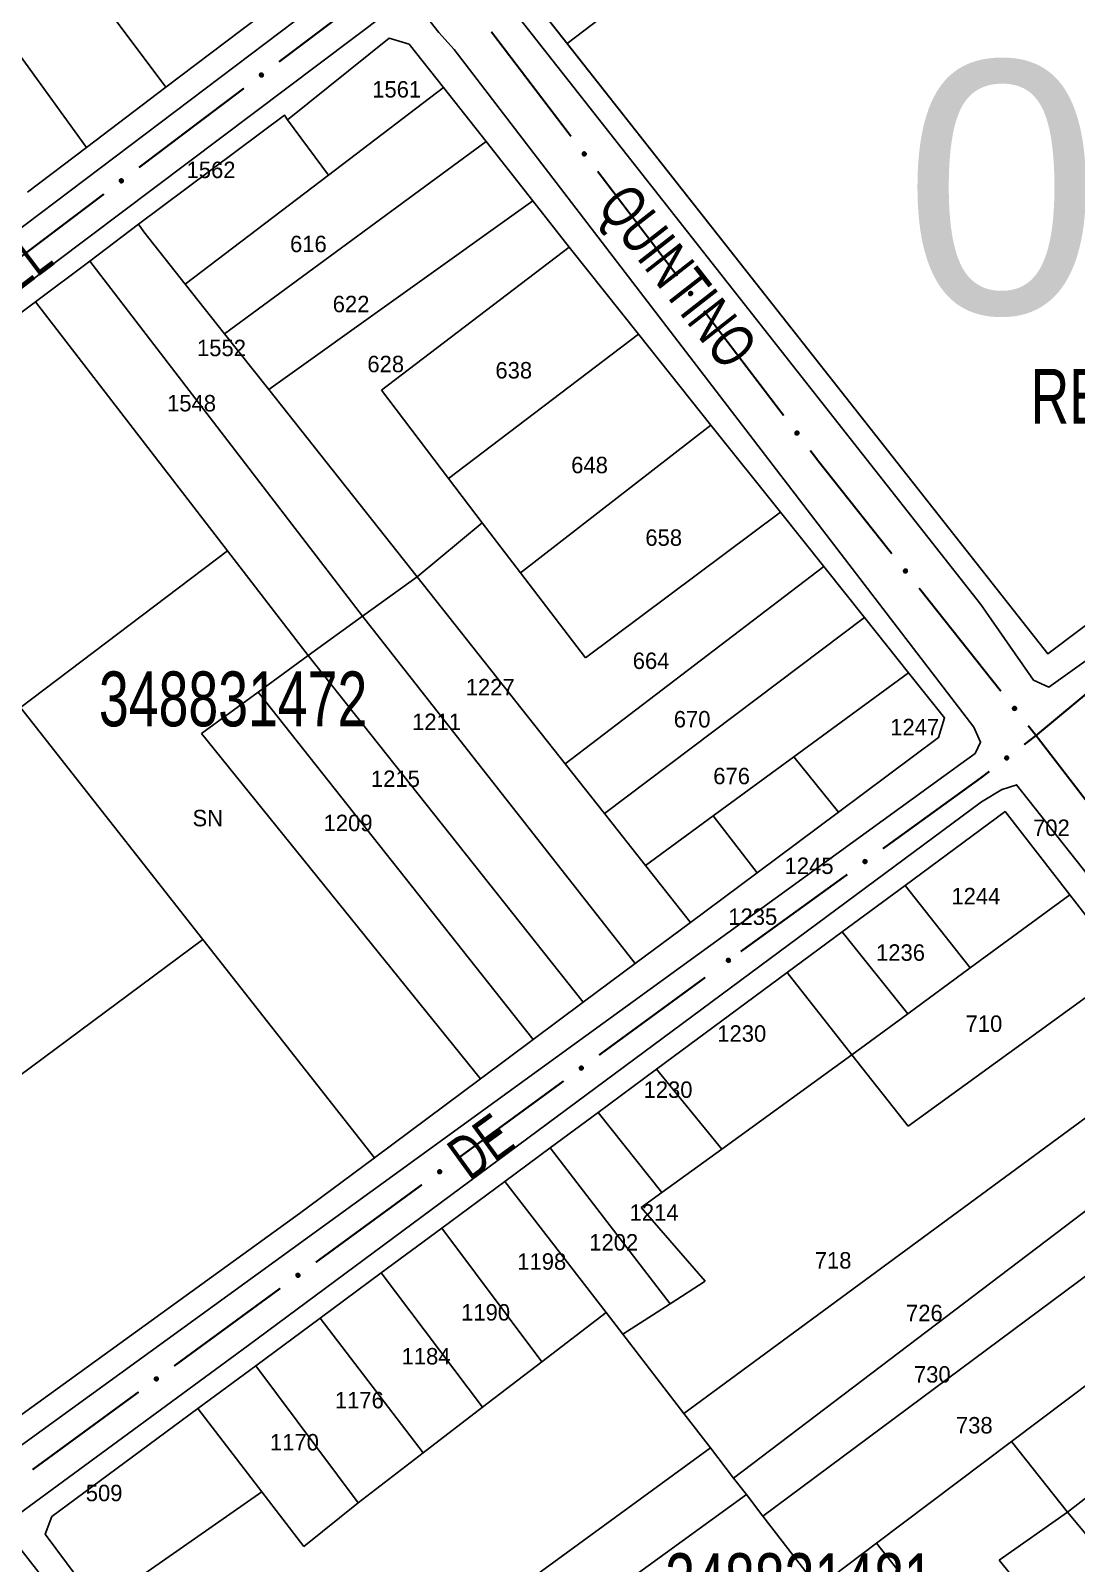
# Model space of a CAD drawing. Extents: x 200123 to 201542, y 4839549 to 4841240.
# Drawn here: x 200972.4 to 201067.7, y 4840005.6 to 4840145.4 of the extents above; entities that cross this region are included whole.
import ezdxf
from ezdxf.enums import TextEntityAlignment as Align

# ---------------------------------------------------------------- set-up
doc = ezdxf.new("R2010")
doc.units = 0
doc.header["$LTSCALE"] = 1.5
doc.header["$MEASUREMENT"] = 0
for name, color, linetype in [('CD_MALHA_LOTES', 7, 'CONTINUOUS'), ('CD_TXT_QUADRA', 2, 'CONTINUOUS'), ('LM-TXT-LSB', 7, 'CONTINUOUS'), ('RU-QUADRA', 210, 'CONTINUOUS'), ('SV-EIXO-RUA-PAV', 20, 'CONTINUOUS'), ('SV-RUA-PAVIM', 7, 'CONTINUOUS'), ('SV-TXT-RUA-PAV', 7, 'CONTINUOUS'), ('Th_NmrPort', 1, 'CONTINUOUS')]:
    doc.layers.add(name, color=color, linetype=linetype)
doc.styles.add('ARIAL', font='ARIAL.SHX')
doc.styles.add('SWIS', font='swissko.ttf')

msp = doc.modelspace()

# ---------------------------------------------------------------- linework, layer by layer
at = {"layer": 'CD_MALHA_LOTES', "linetype": 'Continuous', "flags": 128}
for points in [[(200984.72, 4840140.2), (200962.86, 4840169.36)], [(201021.31, 4840144.18), (201051.48, 4840167.18)], [(200977.49, 4840134.72), (200956.25, 4840164.08)], [(201159.21, 4840159.42), (201065.11, 4840088.54), (201021.31, 4840144.18)], [(201015.04, 4840152.15), (201021.31, 4840144.18)], [(200991.55, 4840145.37), (200984.72, 4840140.2)], [(200995.8, 4840137.22), (201005.06, 4840144.67), (201006.88, 4840144.14), (201010.01, 4840140.17)], [(200984.72, 4840140.2), (200977.49, 4840134.72)], [(201010.01, 4840140.17), (200999.55, 4840132.2)], [(201010.01, 4840140.17), (201013.9, 4840135.25)], [(200982.22, 4840127.72), (200995.52, 4840137.66)], [(200995.52, 4840137.66), (200995.8, 4840137.22)], [(200999.55, 4840132.2), (200995.8, 4840137.22)], [(200977.49, 4840134.72), (200972.11, 4840130.63)], [(200990.06, 4840117.73), (201013.9, 4840135.25)], [(201013.9, 4840135.25), (201018.17, 4840129.84)], [(200986.48, 4840122.25), (200999.55, 4840132.2)], [(200994.1, 4840112.63), (201018.17, 4840129.84)], [(201018.17, 4840129.84), (201021.49, 4840125.63)], [(200977.78, 4840124.35), (200982.22, 4840127.72)], [(200982.71, 4840127.03), (200982.22, 4840127.72)], [(200986.48, 4840122.25), (200982.71, 4840127.03)], [(201004.36, 4840112.57), (201021.49, 4840125.63)], [(201021.49, 4840125.63), (201027.79, 4840117.68)], [(200972.84, 4840120.64), (200977.78, 4840124.35)], [(201002.63, 4840091.96), (200977.78, 4840124.35)], [(200990.06, 4840117.73), (200986.48, 4840122.25)], [(200972.84, 4840120.64), (200918.94, 4840080.18), (200918.57, 4840077.48), (200919.48, 4840076.64), (200935.39, 4840056.79)], [(200990.34, 4840097.92), (200972.84, 4840120.64)], [(200994.1, 4840112.63), (200990.06, 4840117.73)], [(201010.48, 4840104.53), (201027.79, 4840117.68)], [(201027.79, 4840117.68), (201034.4, 4840109.4)], [(201007.61, 4840095.55), (200994.1, 4840112.63)], [(201010.48, 4840104.53), (201004.36, 4840112.57)], [(201017.05, 4840095.92), (201034.4, 4840109.4)], [(201034.4, 4840109.4), (201040.73, 4840101.46)], [(201013.56, 4840100.49), (201010.48, 4840104.53)], [(201040.73, 4840101.46), (201022.96, 4840088.16)], [(201040.73, 4840101.46), (201044.68, 4840096.51)], [(201007.61, 4840095.55), (201013.56, 4840100.49)], [(201017.05, 4840095.92), (201013.56, 4840100.49)], [(200971.47, 4840083.63), (200990.34, 4840097.92)], [(200997.68, 4840088.39), (200990.34, 4840097.92)], [(201002.63, 4840091.96), (201007.61, 4840095.55)], [(201021.1, 4840078.5), (201007.61, 4840095.55)], [(201022.96, 4840088.16), (201017.05, 4840095.92)], [(201021.1, 4840078.5), (201044.68, 4840096.51)], [(201044.68, 4840096.51), (201048.39, 4840091.85)], [(200997.68, 4840088.39), (201002.63, 4840091.96)], [(201027.49, 4840060.29), (201002.63, 4840091.96)], [(201024.69, 4840073.97), (201048.39, 4840091.85)], [(201048.39, 4840091.85), (201052.41, 4840086.81)], [(200993.12, 4840085.04), (200997.68, 4840088.39)], [(201022.77, 4840056.77), (200997.68, 4840088.39)], [(201041.96, 4840079.15), (201052.41, 4840086.81)], [(201052.41, 4840086.81), (201055.7, 4840082.69), (201055.16, 4840080.9), (201046.04, 4840074.11)], [(200987.97, 4840081.27), (200993.12, 4840085.04)], [(201018.2, 4840053.36), (200993.12, 4840085.04)], [(200988.08, 4840062.49), (200971.47, 4840083.63)], [(201013.41, 4840049.79), (200987.97, 4840081.27)], [(201024.69, 4840073.97), (201021.1, 4840078.5)], [(201034.61, 4840073.77), (201041.96, 4840079.15)], [(201046.04, 4840074.11), (201041.96, 4840079.15)], [(201028.43, 4840069.24), (201024.69, 4840073.97)], [(201028.43, 4840069.24), (201034.61, 4840073.77)], [(201038.62, 4840068.58), (201034.61, 4840073.77)], [(201046.04, 4840074.11), (201038.62, 4840068.58)], [(201052.1, 4840067.41), (201061.21, 4840074.15)], [(201061.21, 4840074.15), (201067.11, 4840066.56)], [(201032.54, 4840064.05), (201028.43, 4840069.24)], [(201038.62, 4840068.58), (201032.54, 4840064.05)], [(201046.38, 4840063.18), (201052.1, 4840067.41)], [(201058.02, 4840059.89), (201052.1, 4840067.41)], [(201067.11, 4840066.56), (201058.02, 4840059.89)], [(201067.11, 4840066.56), (201072.28, 4840059.91)], [(201032.54, 4840064.05), (201027.49, 4840060.29)], [(201041.36, 4840059.47), (201046.38, 4840063.18)], [(201052.34, 4840055.72), (201046.38, 4840063.18)], [(200952.19, 4840035.82), (200988.08, 4840062.49)], [(201003.73, 4840042.58), (200988.08, 4840062.49)], [(201027.49, 4840060.29), (201022.77, 4840056.77)], [(201029.45, 4840050.65), (201041.36, 4840059.47)], [(201047.25, 4840051.98), (201041.36, 4840059.47)], [(201052.34, 4840055.72), (201058.02, 4840059.89)], [(201072.28, 4840059.91), (201052.38, 4840045.46)], [(201022.77, 4840056.77), (201018.2, 4840053.36)], [(201047.25, 4840051.98), (201052.34, 4840055.72)], [(201018.2, 4840053.36), (201013.41, 4840049.79)], [(201031.94, 4840019.25), (201077.7, 4840052.95)], [(201047.25, 4840051.98), (201035.39, 4840043.37)], [(201052.38, 4840045.46), (201047.25, 4840051.98)], [(201024.12, 4840046.71), (201029.45, 4840050.65)], [(201035.39, 4840043.37), (201029.45, 4840050.65)], [(201013.41, 4840049.79), (201003.73, 4840042.58)], [(201036.47, 4840013.37), (201081.75, 4840047.74)], [(201019.75, 4840043.48), (201024.12, 4840046.71)], [(201029.94, 4840039.41), (201024.12, 4840046.71)], [(201015.62, 4840040.42), (201019.75, 4840043.48)], [(201030.69, 4840029.27), (201019.75, 4840043.48)], [(201039.14, 4840009.91), (201084.76, 4840043.87)], [(201003.73, 4840042.58), (200996.9, 4840037.49), (200967.85, 4840016.51), (200952.19, 4840035.82)], [(201029.94, 4840039.41), (201035.39, 4840043.37)], [(201009.86, 4840036.16), (201015.62, 4840040.42)], [(201024.84, 4840028.46), (201015.62, 4840040.42)], [(201028.05, 4840038.04), (201029.94, 4840039.41)], [(201033.89, 4840031.32), (201028.05, 4840038.04)], [(201061.8, 4840016.71), (201089.6, 4840037.64)], [(201004.35, 4840032.08), (201009.86, 4840036.16)], [(201018.99, 4840023.98), (201009.86, 4840036.16)], [(200998.79, 4840027.97), (201004.35, 4840032.08)], [(201013.59, 4840019.84), (201004.35, 4840032.08)], [(201030.69, 4840029.27), (201033.89, 4840031.32)], [(201024.84, 4840028.46), (201018.99, 4840023.98)], [(201026.36, 4840026.49), (201024.84, 4840028.46)], [(201026.36, 4840026.49), (201030.69, 4840029.27)], [(200992.91, 4840023.62), (200998.79, 4840027.97)], [(201008.17, 4840015.68), (200998.79, 4840027.97)], [(201031.94, 4840019.25), (201026.36, 4840026.49)], [(201018.99, 4840023.98), (201013.59, 4840019.84)], [(200987.64, 4840019.72), (200992.91, 4840023.62)], [(201002.23, 4840011.12), (200992.91, 4840023.62)], [(200973.7, 4840008.25), (200974.32, 4840009.86), (200987.64, 4840019.72)], [(200993.47, 4840012.12), (200987.64, 4840019.72)], [(201013.59, 4840019.84), (201008.17, 4840015.68)], [(201034.35, 4840016.12), (201031.94, 4840019.25)], [(200991.84, 4839985.1), (201034.35, 4840016.12)], [(201008.17, 4840015.68), (201002.23, 4840011.12)], [(201036.47, 4840013.37), (201034.35, 4840016.12)], [(201049.5, 4840007.45), (201061.8, 4840016.71)], [(201066.9, 4840010.27), (201061.8, 4840016.71)], [(201066.9, 4840010.27), (201073.26, 4840015.18)], [(201037.63, 4840011.87), (201036.47, 4840013.37)], [(200978.56, 4840001.74), (200993.47, 4840012.12)], [(200997.28, 4840007.14), (200993.47, 4840012.12)], [(200995.05, 4839980.96), (201037.63, 4840011.87)], [(201039.14, 4840009.91), (201037.63, 4840011.87)], [(201002.23, 4840011.12), (200997.28, 4840007.14)], [(201060.67, 4840005.88), (201066.9, 4840010.27)], [(201083.91, 4839989.87), (201066.9, 4840010.27)], [(201043.49, 4840004.27), (201039.14, 4840009.91)], [(200978.56, 4840001.74), (200973.7, 4840008.25)], [(201044.15, 4840003.41), (201049.5, 4840007.45)], [(201071.02, 4839980.23), (201049.5, 4840007.45)], [(201077.57, 4839985.13), (201060.67, 4840005.88)]]:
    msp.add_lwpolyline(points, dxfattribs=at)
at = {"layer": 'RU-QUADRA', "linetype": 'Continuous', "flags": 128}
msp.add_lwpolyline([(201159.21, 4840159.42), (201182.62, 4840177.05), (201180.33, 4840180.96), (201218.33, 4840208.17), (201234.5, 4840219.93), (201188.58, 4840283.1), (201172.4, 4840271.33), (201159.21, 4840261.33), (201133.96, 4840242.16), (201129.5, 4840238.78), (201121.18, 4840232.46), (201045.03, 4840174.84), (201015.04, 4840152.15), (201065.11, 4840088.54)], close=True, dxfattribs=at)
for points in [[(200923.92, 4840254.61), (201002.69, 4840154.1), (200996.74, 4840149.31), (200991.55, 4840145.37), (200984.72, 4840140.2), (200977.49, 4840134.72), (200972.11, 4840130.63)], [(200918.94, 4840080.18), (200972.84, 4840120.64), (200977.78, 4840124.35), (200982.22, 4840127.72), (200995.52, 4840137.66), (200995.8, 4840137.22), (201005.06, 4840144.67), (201006.88, 4840144.14), (201010.01, 4840140.17), (201013.9, 4840135.25), (201018.17, 4840129.84), (201021.49, 4840125.63), (201027.79, 4840117.68), (201034.4, 4840109.4), (201040.73, 4840101.46), (201044.68, 4840096.51), (201048.39, 4840091.85), (201052.41, 4840086.81), (201055.7, 4840082.69), (201055.16, 4840080.9), (201046.04, 4840074.11), (201038.62, 4840068.58), (201032.54, 4840064.05), (201027.49, 4840060.29), (201022.77, 4840056.77), (201018.2, 4840053.36), (201013.41, 4840049.79), (201003.73, 4840042.58), (200996.9, 4840037.49), (200967.85, 4840016.51)], [(200978.56, 4840001.74), (200973.7, 4840008.25), (200974.32, 4840009.86), (200987.64, 4840019.72), (200992.91, 4840023.62), (200998.79, 4840027.97), (201004.35, 4840032.08), (201009.86, 4840036.16), (201015.62, 4840040.42), (201019.75, 4840043.48), (201024.12, 4840046.71), (201029.45, 4840050.65), (201041.36, 4840059.47), (201046.38, 4840063.18), (201052.1, 4840067.41), (201061.21, 4840074.15), (201067.11, 4840066.56), (201072.28, 4840059.91)]]:
    msp.add_lwpolyline(points, dxfattribs=at)
at = {"layer": 'SV-EIXO-RUA-PAV', "const_width": 0.18}
for points in [[(200995.025766, 4840142.519384), (201004.606224, 4840149.745367)], [(201021.647336, 4840135.725312), (201014.377327, 4840145.272404)], [(200987.35, 4840136.73), (200991.83228, 4840140.110723)], [(200982.256404, 4840132.878673), (200987.042328, 4840136.497366)], [(200987.042328, 4840136.497366), (200987.35, 4840136.73)], [(201031.340682, 4840122.995855), (201024.070673, 4840132.542947)], [(200969.493942, 4840123.228825), (200979.065789, 4840130.466211)], [(201041.034027, 4840110.266399), (201033.764018, 4840119.813491)], [(201044.26, 4840106.03), (201043.457363, 4840107.084035)], [(201044.679538, 4840105.501018), (201044.26, 4840106.03)], [(201050.893485, 4840097.666041), (201044.679538, 4840105.501018)], [(201060.8358, 4840085.130078), (201053.379063, 4840094.532051)], [(201064.04, 4840081.09), (201070.682461, 4840086.607127)], [(201064.04, 4840081.09), (201063.321379, 4840081.996088)], [(201062.957398, 4840080.258404), (201063.750437, 4840080.867574)], [(201063.750437, 4840080.867574), (201064.04, 4840081.09)], [(201064.55462, 4840080.421631), (201064.04, 4840081.09)], [(201070.655375, 4840072.498198), (201064.55462, 4840080.421631)], [(201050.078536, 4840070.766809), (201058.990303, 4840077.215098)], [(201058.990303, 4840077.215098), (201059.08, 4840077.28)], [(201059.08, 4840077.28), (201059.785238, 4840077.821725)], [(201037.115968, 4840061.387481), (201046.837894, 4840068.421977)], [(201024.199842, 4840051.94433), (201033.883655, 4840059.031202)], [(201011.288091, 4840042.495166), (201020.971904, 4840049.582039)], [(200998.37634, 4840033.046003), (201008.060153, 4840040.132875)], [(200993.08, 4840029.17), (200995.148402, 4840030.683712)], [(200985.466236, 4840023.594589), (200992.727525, 4840028.91189)], [(200992.727525, 4840028.91189), (200993.08, 4840029.17)], [(200972.557279, 4840014.14161), (200982.238997, 4840021.231344)]]:
    msp.add_lwpolyline(points, dxfattribs=at)
at = {"layer": 'SV-EIXO-RUA-PAV'}
for points in [[(200993.248026, 4840141.31642), (200993.254124, 4840141.364946), (200993.269289, 4840141.405406), (200993.291649, 4840141.43551), (200993.318345, 4840141.456961), (200993.348128, 4840141.475829), (200993.382353, 4840141.488228), (200993.423386, 4840141.493575), (200993.472108, 4840141.487799), (200993.512534, 4840141.469541), (200993.543221, 4840141.449198), (200993.567191, 4840141.422649), (200993.585036, 4840141.393409), (200993.59674, 4840141.357433), (200993.601753, 4840141.315796), (200993.594759, 4840141.266945), (200993.57962, 4840141.227382), (200993.557227, 4840141.198831), (200993.530384, 4840141.174902), (200993.499747, 4840141.156003), (200993.466082, 4840141.144026), (200993.424151, 4840141.139054), (200993.376026, 4840141.146596), (200993.336395, 4840141.161245), (200993.307537, 4840141.18323), (200993.284574, 4840141.210188), (200993.265285, 4840141.23983), (200993.251389, 4840141.273715), (200993.248026, 4840141.31642)], [(201022.858472, 4840133.953128), (201022.809918, 4840133.959003), (201022.769389, 4840133.973981), (201022.739182, 4840133.996203), (201022.717609, 4840134.0228), (201022.698603, 4840134.052496), (201022.686047, 4840134.086663), (201022.680511, 4840134.127671), (201022.686062, 4840134.176419), (201022.704135, 4840134.216928), (201022.724336, 4840134.247709), (201022.750775, 4840134.271801), (201022.779932, 4840134.289781), (201022.815854, 4840134.30165), (201022.857467, 4840134.306854), (201022.90635, 4840134.300085), (201022.945982, 4840134.285129), (201022.974636, 4840134.262868), (201022.998688, 4840134.236135), (201023.017728, 4840134.205585), (201023.02986, 4840134.171975), (201023.035025, 4840134.130068), (201023.027705, 4840134.081909), (201023.013239, 4840134.04221), (201022.991386, 4840134.013252), (201022.964534, 4840133.990165), (201022.934981, 4840133.97074), (201022.901161, 4840133.956688), (201022.858472, 4840133.953128)], [(200980.480098, 4840131.673592), (200980.486139, 4840131.722126), (200980.501255, 4840131.762603), (200980.52358, 4840131.792734), (200980.55025, 4840131.814217), (200980.580011, 4840131.833121), (200980.61422, 4840131.84556), (200980.655248, 4840131.850956), (200980.703976, 4840131.845238), (200980.744424, 4840131.827028), (200980.775135, 4840131.806722), (200980.799137, 4840131.780201), (200980.817017, 4840131.750983), (200980.828763, 4840131.71502), (200980.833826, 4840131.673389), (200980.82689, 4840131.62453), (200980.811798, 4840131.584949), (200980.78944, 4840131.556371), (200980.762625, 4840131.532411), (200980.73201, 4840131.513475), (200980.698359, 4840131.501458), (200980.656434, 4840131.496436), (200980.608301, 4840131.503921), (200980.568652, 4840131.518522), (200980.539768, 4840131.540474), (200980.516773, 4840131.567404), (200980.497449, 4840131.597023), (200980.483513, 4840131.630891), (200980.480098, 4840131.673592)], [(201032.551817, 4840121.223672), (201032.503263, 4840121.229547), (201032.462734, 4840121.244525), (201032.432527, 4840121.266747), (201032.410954, 4840121.293344), (201032.391948, 4840121.323039), (201032.379392, 4840121.357207), (201032.373856, 4840121.398215), (201032.379408, 4840121.446963), (201032.39748, 4840121.487472), (201032.417682, 4840121.518253), (201032.44412, 4840121.542345), (201032.473277, 4840121.560325), (201032.5092, 4840121.572194), (201032.550813, 4840121.577398), (201032.599695, 4840121.570629), (201032.639328, 4840121.555673), (201032.667981, 4840121.533412), (201032.692034, 4840121.506679), (201032.711073, 4840121.476129), (201032.723206, 4840121.442519), (201032.72837, 4840121.400612), (201032.72105, 4840121.352453), (201032.706584, 4840121.312754), (201032.684731, 4840121.283795), (201032.657879, 4840121.260708), (201032.628327, 4840121.241284), (201032.594506, 4840121.227232), (201032.551817, 4840121.223672)], [(201042.245163, 4840108.494216), (201042.196608, 4840108.500091), (201042.15608, 4840108.515069), (201042.125873, 4840108.537291), (201042.1043, 4840108.563887), (201042.085294, 4840108.593583), (201042.072738, 4840108.62775), (201042.067202, 4840108.668759), (201042.072753, 4840108.717507), (201042.090826, 4840108.758016), (201042.111027, 4840108.788797), (201042.137466, 4840108.812889), (201042.166623, 4840108.830868), (201042.202545, 4840108.842737), (201042.244158, 4840108.847942), (201042.293041, 4840108.841173), (201042.332673, 4840108.826217), (201042.361327, 4840108.803955), (201042.385379, 4840108.777223), (201042.404419, 4840108.746673), (201042.416551, 4840108.713063), (201042.421716, 4840108.671156), (201042.414396, 4840108.622997), (201042.399929, 4840108.583298), (201042.378077, 4840108.554339), (201042.351225, 4840108.531252), (201042.321672, 4840108.511828), (201042.287852, 4840108.497776), (201042.245163, 4840108.494216)], [(201052.139309, 4840095.918069), (201052.090648, 4840095.922986), (201052.049832, 4840095.937163), (201052.019193, 4840095.958785), (201051.9971, 4840095.984951), (201051.977512, 4840096.014267), (201051.964285, 4840096.04818), (201051.957942, 4840096.089071), (201051.962532, 4840096.137919), (201051.979803, 4840096.178777), (201051.999394, 4840096.20995), (201052.025352, 4840096.234558), (201052.05415, 4840096.253109), (201052.089831, 4840096.265683), (201052.131333, 4840096.271707), (201052.18034, 4840096.265903), (201052.220259, 4840096.25173), (201052.249346, 4840096.230038), (201052.27392, 4840096.203784), (201052.293559, 4840096.173616), (201052.306351, 4840096.140251), (201052.31234, 4840096.098454), (201052.305971, 4840096.05016), (201052.29229, 4840096.010184), (201052.271012, 4840095.9808), (201052.24462, 4840095.957189), (201052.215456, 4840095.937185), (201052.181919, 4840095.92247), (201052.139309, 4840095.918069)], [(201062.081624, 4840083.382106), (201062.032963, 4840083.387023), (201061.992147, 4840083.4012), (201061.961508, 4840083.422822), (201061.939415, 4840083.448989), (201061.919828, 4840083.478304), (201061.906601, 4840083.512217), (201061.900258, 4840083.553109), (201061.904848, 4840083.601956), (201061.922118, 4840083.642814), (201061.941709, 4840083.673987), (201061.967668, 4840083.698595), (201061.996465, 4840083.717146), (201062.032146, 4840083.72972), (201062.073649, 4840083.735744), (201062.122655, 4840083.72994), (201062.162575, 4840083.715767), (201062.191662, 4840083.694075), (201062.216236, 4840083.667821), (201062.235874, 4840083.637653), (201062.248666, 4840083.604288), (201062.254656, 4840083.562491), (201062.248286, 4840083.514197), (201062.234605, 4840083.474221), (201062.213327, 4840083.444837), (201062.186935, 4840083.421226), (201062.157771, 4840083.401222), (201062.124235, 4840083.386507), (201062.081624, 4840083.382106)], [(201061.190316, 4840079.039837), (201061.195987, 4840079.088416), (201061.210795, 4840079.129007), (201061.232889, 4840079.159307), (201061.259395, 4840079.180992), (201061.289011, 4840079.200122), (201061.323125, 4840079.212822), (201061.36411, 4840079.21853), (201061.412881, 4840079.213183), (201061.453466, 4840079.195281), (201061.484331, 4840079.175209), (201061.508534, 4840079.148872), (201061.526636, 4840079.11979), (201061.538655, 4840079.083918), (201061.544035, 4840079.042327), (201061.537471, 4840078.993417), (201061.522681, 4840078.953722), (201061.500541, 4840078.924975), (201061.473909, 4840078.900811), (201061.44344, 4840078.881643), (201061.409881, 4840078.86937), (201061.367995, 4840078.864029), (201061.319806, 4840078.871147), (201061.280047, 4840078.885446), (201061.250997, 4840078.907177), (201061.227797, 4840078.933932), (201061.208249, 4840078.963403), (201061.194055, 4840078.997163), (201061.190316, 4840079.039837)], [(201048.277281, 4840069.59935), (201048.284341, 4840069.647746), (201048.300305, 4840069.687896), (201048.323259, 4840069.717551), (201048.350375, 4840069.738468), (201048.380526, 4840069.756742), (201048.41499, 4840069.768459), (201048.456122, 4840069.772992), (201048.504719, 4840069.76625), (201048.544775, 4840069.747193), (201048.575052, 4840069.726245), (201048.598491, 4840069.699226), (201048.615753, 4840069.669638), (201048.62674, 4840069.633436), (201048.630926, 4840069.591709), (201048.622965, 4840069.543006), (201048.607044, 4840069.503751), (201048.584089, 4840069.47565), (201048.556776, 4840069.452258), (201048.525771, 4840069.433971), (201048.491874, 4840069.422664), (201048.449853, 4840069.418525), (201048.401887, 4840069.42702), (201048.362554, 4840069.442452), (201048.334138, 4840069.465006), (201048.311714, 4840069.492414), (201048.293018, 4840069.522433), (201048.279797, 4840069.556586), (201048.277281, 4840069.59935)], [(201035.819066, 4840060.584956), (201035.826126, 4840060.633352), (201035.84209, 4840060.673503), (201035.865043, 4840060.703158), (201035.892159, 4840060.724075), (201035.922311, 4840060.742349), (201035.956775, 4840060.754066), (201035.997906, 4840060.758598), (201036.046504, 4840060.751857), (201036.086559, 4840060.7328), (201036.116837, 4840060.711852), (201036.140276, 4840060.684833), (201036.157537, 4840060.655245), (201036.168525, 4840060.619043), (201036.172711, 4840060.577315), (201036.164749, 4840060.528612), (201036.148828, 4840060.489357), (201036.125874, 4840060.461256), (201036.098561, 4840060.437865), (201036.067555, 4840060.419577), (201036.033658, 4840060.40827), (201035.991637, 4840060.404132), (201035.943672, 4840060.412626), (201035.904338, 4840060.428058), (201035.875923, 4840060.450613), (201035.853499, 4840060.478021), (201035.834802, 4840060.508039), (201035.821581, 4840060.542193), (201035.819066, 4840060.584956)], [(201022.404914, 4840050.767164), (201022.411713, 4840050.815597), (201022.42746, 4840050.855833), (201022.450253, 4840050.885612), (201022.477256, 4840050.906675), (201022.507308, 4840050.925111), (201022.541708, 4840050.937014), (201022.582815, 4840050.941768), (201022.631448, 4840050.935289), (201022.671606, 4840050.916449), (201022.701996, 4840050.895665), (201022.72558, 4840050.868772), (201022.743002, 4840050.839278), (201022.754184, 4840050.803136), (201022.758595, 4840050.761432), (201022.750897, 4840050.712687), (201022.735188, 4840050.673346), (201022.712386, 4840050.645122), (201022.685199, 4840050.621583), (201022.654293, 4840050.603129), (201022.620458, 4840050.591639), (201022.57846, 4840050.587273), (201022.530449, 4840050.595509), (201022.491033, 4840050.610729), (201022.462496, 4840050.633129), (201022.439924, 4840050.660416), (201022.421066, 4840050.690333), (201022.407661, 4840050.724415), (201022.404914, 4840050.767164)], [(201009.493163, 4840041.318), (201009.499962, 4840041.366434), (201009.515709, 4840041.40667), (201009.538502, 4840041.436448), (201009.565505, 4840041.457511), (201009.595558, 4840041.475948), (201009.629958, 4840041.487851), (201009.671064, 4840041.492605), (201009.719697, 4840041.486126), (201009.759855, 4840041.467286), (201009.790245, 4840041.446502), (201009.81383, 4840041.419609), (201009.831251, 4840041.390115), (201009.842433, 4840041.353973), (201009.846844, 4840041.312268), (201009.839146, 4840041.263523), (201009.823437, 4840041.224183), (201009.800635, 4840041.195958), (201009.773449, 4840041.17242), (201009.742542, 4840041.153965), (201009.708707, 4840041.142475), (201009.666709, 4840041.13811), (201009.618698, 4840041.146346), (201009.579282, 4840041.161565), (201009.550745, 4840041.183965), (201009.528173, 4840041.211252), (201009.509315, 4840041.241169), (201009.49591, 4840041.275251), (201009.493163, 4840041.318)], [(200996.581413, 4840031.868837), (200996.588211, 4840031.91727), (200996.603958, 4840031.957506), (200996.626751, 4840031.987285), (200996.653754, 4840032.008348), (200996.683807, 4840032.026784), (200996.718207, 4840032.038688), (200996.759313, 4840032.043442), (200996.807947, 4840032.036963), (200996.848104, 4840032.018122), (200996.878495, 4840031.997338), (200996.902079, 4840031.970446), (200996.9195, 4840031.940951), (200996.930683, 4840031.904809), (200996.935094, 4840031.863105), (200996.927395, 4840031.81436), (200996.911687, 4840031.775019), (200996.888884, 4840031.746795), (200996.861698, 4840031.723256), (200996.830791, 4840031.704802), (200996.796956, 4840031.693312), (200996.754958, 4840031.688946), (200996.706947, 4840031.697182), (200996.667531, 4840031.712402), (200996.638994, 4840031.734802), (200996.616423, 4840031.762089), (200996.597564, 4840031.792006), (200996.584159, 4840031.826088), (200996.581413, 4840031.868837)], [(200983.671657, 4840022.416893), (200983.678441, 4840022.465328), (200983.694177, 4840022.505569), (200983.716961, 4840022.535354), (200983.743958, 4840022.556425), (200983.774004, 4840022.57487), (200983.808401, 4840022.586784), (200983.849506, 4840022.59155), (200983.898141, 4840022.585085), (200983.938305, 4840022.566257), (200983.968701, 4840022.545482), (200983.992293, 4840022.518596), (200984.009723, 4840022.489107), (200984.020916, 4840022.452968), (200984.02534, 4840022.411265), (200984.017656, 4840022.362518), (200984.001959, 4840022.323173), (200983.979164, 4840022.294942), (200983.951985, 4840022.271395), (200983.921084, 4840022.252931), (200983.887252, 4840022.241431), (200983.845256, 4840022.237053), (200983.797242, 4840022.245275), (200983.757822, 4840022.260483), (200983.729278, 4840022.282875), (200983.706699, 4840022.310155), (200983.687831, 4840022.340067), (200983.674416, 4840022.374144), (200983.671657, 4840022.416893)]]:
    msp.add_lwpolyline(points, close=True, dxfattribs=at)
for points in [[(200993.248026, 4840141.31642), (200993.423386, 4840141.493575)], [(200993.251389, 4840141.273715), (200993.472108, 4840141.487799)], [(200993.251462, 4840141.294138), (200993.446066, 4840141.487063)], [(200993.252422, 4840141.342718), (200993.397219, 4840141.486112)], [(200993.254124, 4840141.364946), (200993.382353, 4840141.488228)], [(200993.262199, 4840141.259508), (200993.488396, 4840141.476262)], [(200993.262669, 4840141.388048), (200993.358767, 4840141.475911)], [(200993.265285, 4840141.23983), (200993.512534, 4840141.469541)], [(200993.269289, 4840141.405406), (200993.348128, 4840141.475829)], [(200993.277294, 4840141.228165), (200993.522832, 4840141.457798)], [(200993.284574, 4840141.210188), (200993.543221, 4840141.449198)], [(200993.298389, 4840141.197929), (200993.555376, 4840141.432778)], [(200993.307537, 4840141.18323), (200993.567191, 4840141.422649)], [(200993.3252, 4840141.173713), (200993.574006, 4840141.405811)], [(200993.336395, 4840141.161245), (200993.585036, 4840141.393409)], [(200993.358546, 4840141.154427), (200993.587744, 4840141.371735)], [(200993.376026, 4840141.146596), (200993.59674, 4840141.357433)], [(200993.402233, 4840141.146359), (200993.597124, 4840141.334373)], [(200993.424151, 4840141.139054), (200993.601753, 4840141.315796)], [(200993.44808, 4840141.146756), (200993.592342, 4840141.286328)], [(200993.466082, 4840141.144026), (200993.594759, 4840141.266945)], [(200993.485997, 4840141.153135), (200993.582362, 4840141.242909)], [(200993.499747, 4840141.156003), (200993.57962, 4840141.227382)], [(201022.858472, 4840133.953128), (201022.680511, 4840134.127671)], [(201022.809918, 4840133.959003), (201022.686047, 4840134.086663)], [(201022.901161, 4840133.956688), (201022.686062, 4840134.176419)], [(201022.880738, 4840133.956667), (201022.686918, 4840134.150381)], [(201022.832154, 4840133.957403), (201022.688094, 4840134.101538)], [(201022.915318, 4840133.967563), (201022.697525, 4840134.19276)], [(201022.786777, 4840133.967442), (201022.698473, 4840134.063134)], [(201022.769389, 4840133.973981), (201022.698603, 4840134.052496)], [(201022.934981, 4840133.97074), (201022.704135, 4840134.216928)], [(201022.946591, 4840133.982802), (201022.715831, 4840134.227281)], [(201022.964534, 4840133.990165), (201022.724336, 4840134.247709)], [(201022.976729, 4840134.004036), (201022.7407, 4840134.259939)], [(201022.991386, 4840134.013252), (201022.750775, 4840134.271801)], [(201023.000822, 4840134.030958), (201022.767581, 4840134.278694)], [(201023.013239, 4840134.04221), (201022.779932, 4840134.289781)], [(201023.019954, 4840134.064393), (201022.801593, 4840134.292588)], [(201023.027705, 4840134.081909), (201022.815854, 4840134.30165)], [(201023.027821, 4840134.108117), (201022.838912, 4840134.30214)], [(201023.035025, 4840134.130068), (201022.857467, 4840134.306854)], [(201023.027213, 4840134.153961), (201022.886978, 4840134.297579)], [(201023.02986, 4840134.171975), (201022.90635, 4840134.300085)], [(201023.020659, 4840134.191848), (201022.930442, 4840134.287799)], [(201023.017728, 4840134.205585), (201022.945982, 4840134.285129)], [(200980.480098, 4840131.673592), (200980.655248, 4840131.850956)], [(200980.483513, 4840131.630891), (200980.703976, 4840131.845238)], [(200980.483561, 4840131.651314), (200980.677935, 4840131.844471)], [(200980.484463, 4840131.699895), (200980.629089, 4840131.843462)], [(200980.486139, 4840131.722126), (200980.61422, 4840131.84556)], [(200980.494339, 4840131.616697), (200980.720278, 4840131.83372)], [(200980.494656, 4840131.745237), (200980.590649, 4840131.833215)], [(200980.497449, 4840131.597023), (200980.744424, 4840131.827028)], [(200980.501255, 4840131.762603), (200980.580011, 4840131.833121)], [(200980.509471, 4840131.585372), (200980.754736, 4840131.815297)], [(200980.516773, 4840131.567404), (200980.775135, 4840131.806722)], [(200980.530603, 4840131.555162), (200980.787309, 4840131.790317)], [(200980.539768, 4840131.540474), (200980.799137, 4840131.780201)], [(200980.557442, 4840131.530978), (200980.805972, 4840131.763372)], [(200980.568652, 4840131.518522), (200980.817017, 4840131.750983)], [(200980.590811, 4840131.511731), (200980.81975, 4840131.729312)], [(200980.608301, 4840131.503921), (200980.828763, 4840131.71502)], [(200980.634508, 4840131.503715), (200980.829175, 4840131.691961)], [(200980.656434, 4840131.496436), (200980.833826, 4840131.673389)], [(200980.680354, 4840131.504166), (200980.82445, 4840131.643911)], [(200980.698359, 4840131.501458), (200980.82689, 4840131.62453)], [(200980.718263, 4840131.510591), (200980.814522, 4840131.60048)], [(200980.73201, 4840131.513475), (200980.811798, 4840131.584949)], [(201032.551817, 4840121.223672), (201032.373856, 4840121.398215)], [(201032.503263, 4840121.229547), (201032.379392, 4840121.357207)], [(201032.594506, 4840121.227232), (201032.379408, 4840121.446963)], [(201032.574083, 4840121.22721), (201032.380264, 4840121.420925)], [(201032.5255, 4840121.227947), (201032.38144, 4840121.372082)], [(201032.608663, 4840121.238107), (201032.39087, 4840121.463304)], [(201032.480123, 4840121.237986), (201032.391818, 4840121.333678)], [(201032.462734, 4840121.244525), (201032.391948, 4840121.323039)], [(201032.628327, 4840121.241284), (201032.39748, 4840121.487472)], [(201032.639937, 4840121.253346), (201032.409176, 4840121.497825)], [(201032.657879, 4840121.260708), (201032.417682, 4840121.518253)], [(201032.670075, 4840121.27458), (201032.434045, 4840121.530483)], [(201032.684731, 4840121.283795), (201032.44412, 4840121.542345)], [(201032.694167, 4840121.301502), (201032.460926, 4840121.549238)], [(201032.706584, 4840121.312754), (201032.473277, 4840121.560325)], [(201032.713299, 4840121.334937), (201032.494938, 4840121.563132)], [(201032.72105, 4840121.352453), (201032.5092, 4840121.572194)], [(201032.721167, 4840121.37866), (201032.532258, 4840121.572684)], [(201032.72837, 4840121.400612), (201032.550813, 4840121.577398)], [(201032.720559, 4840121.424505), (201032.580323, 4840121.568123)], [(201032.723206, 4840121.442519), (201032.599695, 4840121.570629)], [(201032.714005, 4840121.462392), (201032.623788, 4840121.558343)], [(201032.711073, 4840121.476129), (201032.639328, 4840121.555673)], [(201042.245163, 4840108.494216), (201042.067202, 4840108.668759)], [(201042.196608, 4840108.500091), (201042.072738, 4840108.62775)], [(201042.287852, 4840108.497776), (201042.072753, 4840108.717507)], [(201042.267429, 4840108.497754), (201042.073609, 4840108.691469)], [(201042.218845, 4840108.498491), (201042.074785, 4840108.642626)], [(201042.302009, 4840108.508651), (201042.084216, 4840108.733848)], [(201042.173468, 4840108.508529), (201042.085164, 4840108.604221)], [(201042.15608, 4840108.515069), (201042.085294, 4840108.593583)], [(201042.321672, 4840108.511828), (201042.090826, 4840108.758016)], [(201042.333282, 4840108.523889), (201042.102521, 4840108.768368)], [(201042.351225, 4840108.531252), (201042.111027, 4840108.788797)], [(201042.36342, 4840108.545124), (201042.12739, 4840108.801027)], [(201042.378077, 4840108.554339), (201042.137466, 4840108.812889)], [(201042.387512, 4840108.572046), (201042.154272, 4840108.819781)], [(201042.399929, 4840108.583298), (201042.166623, 4840108.830868)], [(201042.406645, 4840108.605481), (201042.188284, 4840108.833676)], [(201042.414396, 4840108.622997), (201042.202545, 4840108.842737)], [(201042.414512, 4840108.649204), (201042.225603, 4840108.843228)], [(201042.421716, 4840108.671156), (201042.244158, 4840108.847942)], [(201042.413904, 4840108.695049), (201042.273669, 4840108.838667)], [(201042.416551, 4840108.713063), (201042.293041, 4840108.841173)], [(201042.40735, 4840108.732936), (201042.317133, 4840108.828887)], [(201042.404419, 4840108.746673), (201042.332673, 4840108.826217)], [(201052.139309, 4840095.918069), (201051.957942, 4840096.089071)], [(201052.181919, 4840095.92247), (201051.962532, 4840096.137919)], [(201052.1615, 4840095.922046), (201051.963901, 4840096.111903)], [(201052.090648, 4840095.922986), (201051.964285, 4840096.04818)], [(201052.112912, 4840095.921824), (201051.966039, 4840096.063093)], [(201052.195859, 4840095.933621), (201051.973671, 4840096.154483)], [(201052.067346, 4840095.930967), (201051.977173, 4840096.0249)], [(201052.049832, 4840095.937163), (201051.977512, 4840096.014267)], [(201052.215456, 4840095.937185), (201051.979803, 4840096.178777)], [(201052.226826, 4840095.949474), (201051.991292, 4840096.189358)], [(201052.24462, 4840095.957189), (201051.999394, 4840096.20995)], [(201052.25654, 4840095.971298), (201052.015513, 4840096.2225)], [(201052.271012, 4840095.9808), (201052.025352, 4840096.234558)], [(201052.280097, 4840095.998689), (201052.042019, 4840096.24178)], [(201052.29229, 4840096.010184), (201052.05415, 4840096.253109)], [(201052.298566, 4840096.032495), (201052.075751, 4840096.256342)], [(201052.305971, 4840096.05016), (201052.089831, 4840096.265683)], [(201052.305571, 4840096.076365), (201052.112875, 4840096.266628)], [(201052.31234, 4840096.098454), (201052.131333, 4840096.271707)], [(201052.304059, 4840096.122189), (201052.161021, 4840096.263015)], [(201052.306351, 4840096.140251), (201052.18034, 4840096.265903)], [(201052.29676, 4840096.159939), (201052.20467, 4840096.254093)], [(201052.293559, 4840096.173616), (201052.220259, 4840096.25173)], [(201062.081624, 4840083.382106), (201061.900258, 4840083.553109)], [(201062.124235, 4840083.386507), (201061.904848, 4840083.601956)], [(201062.103816, 4840083.386083), (201061.906217, 4840083.57594)], [(201062.032963, 4840083.387023), (201061.906601, 4840083.512217)], [(201062.055227, 4840083.385862), (201061.908355, 4840083.52713)], [(201062.138174, 4840083.397659), (201061.915986, 4840083.61852)], [(201062.009661, 4840083.395004), (201061.919488, 4840083.488938)], [(201061.992147, 4840083.4012), (201061.919828, 4840083.478304)], [(201062.157771, 4840083.401222), (201061.922118, 4840083.642814)], [(201062.169141, 4840083.413511), (201061.933608, 4840083.653395)], [(201062.186935, 4840083.421226), (201061.941709, 4840083.673987)], [(201062.198855, 4840083.435335), (201061.957828, 4840083.686537)], [(201062.213327, 4840083.444837), (201061.967668, 4840083.698595)], [(201062.222412, 4840083.462726), (201061.984335, 4840083.705817)], [(201062.234605, 4840083.474221), (201061.996465, 4840083.717146)], [(201062.240882, 4840083.496532), (201062.018067, 4840083.720379)], [(201062.248286, 4840083.514197), (201062.032146, 4840083.72972)], [(201062.247886, 4840083.540402), (201062.05519, 4840083.730665)], [(201062.254656, 4840083.562491), (201062.073649, 4840083.735744)], [(201062.246375, 4840083.586226), (201062.103336, 4840083.727052)], [(201062.248666, 4840083.604288), (201062.122655, 4840083.72994)], [(201062.239075, 4840083.623976), (201062.146985, 4840083.718131)], [(201062.235874, 4840083.637653), (201062.162575, 4840083.715767)], [(201061.190316, 4840079.039837), (201061.36411, 4840079.21853)], [(201061.193948, 4840079.017586), (201061.386847, 4840079.212218)], [(201061.194055, 4840078.997163), (201061.412881, 4840079.213183)], [(201061.19448, 4840079.066173), (201061.338009, 4840079.210837)], [(201061.195987, 4840079.088416), (201061.323125, 4840079.212822)], [(201061.204328, 4840079.111591), (201061.299649, 4840079.200297)], [(201061.204989, 4840078.983052), (201061.42927, 4840079.201789)], [(201061.208249, 4840078.963403), (201061.453466, 4840079.195281)], [(201061.210795, 4840079.129007), (201061.289011, 4840079.200122)], [(201061.220359, 4840078.951843), (201061.463867, 4840079.183629)], [(201061.227797, 4840078.933932), (201061.484331, 4840079.175209)], [(201061.24172, 4840078.921795), (201061.49663, 4840079.158897)], [(201061.250997, 4840078.907177), (201061.508534, 4840079.148872)], [(201061.268743, 4840078.897816), (201061.515497, 4840079.132095)], [(201061.280047, 4840078.885446), (201061.526636, 4840079.11979)], [(201061.302258, 4840078.878824), (201061.529534, 4840079.098141)], [(201061.319806, 4840078.871147), (201061.538655, 4840079.083918)], [(201061.346014, 4840078.87114), (201061.539242, 4840079.060862)], [(201061.367995, 4840078.864029), (201061.544035, 4840079.042327)], [(201061.391856, 4840078.871941), (201061.534883, 4840079.012778)], [(201061.409881, 4840078.86937), (201061.537471, 4840078.993417)], [(201061.429715, 4840078.878654), (201061.525286, 4840078.969273)], [(201061.44344, 4840078.881643), (201061.522681, 4840078.953722)], [(201048.277281, 4840069.59935), (201048.456122, 4840069.772992)], [(201048.279797, 4840069.556586), (201048.504719, 4840069.76625)], [(201048.280274, 4840069.577004), (201048.478668, 4840069.766031)], [(201048.282198, 4840069.625555), (201048.429811, 4840069.766049)], [(201048.284341, 4840069.647746), (201048.41499, 4840069.768459)], [(201048.290322, 4840069.542168), (201048.520775, 4840069.754392)], [(201048.293018, 4840069.522433), (201048.544775, 4840069.747193)], [(201048.293343, 4840069.670673), (201048.391164, 4840069.756612)], [(201048.300305, 4840069.687896), (201048.380526, 4840069.756742)], [(201048.304792, 4840069.510531), (201048.554838, 4840069.735248)], [(201048.311714, 4840069.492414), (201048.575052, 4840069.726245)], [(201048.325284, 4840069.479883), (201048.586879, 4840069.709588)], [(201048.334138, 4840069.465006), (201048.598491, 4840069.699226)], [(201048.351608, 4840069.45514), (201048.604971, 4840069.682256)], [(201048.362554, 4840069.442452), (201048.615753, 4840069.669638)], [(201048.384566, 4840069.435197), (201048.61803, 4840069.647915)], [(201048.401887, 4840069.42702), (201048.62674, 4840069.633436)], [(201048.428084, 4840069.426263), (201048.626667, 4840069.610373)], [(201048.449853, 4840069.418525), (201048.630926, 4840069.591709)], [(201048.47393, 4840069.42575), (201048.620932, 4840069.562433)], [(201048.491874, 4840069.422664), (201048.622965, 4840069.543006)], [(201048.511966, 4840069.431376), (201048.610093, 4840069.519221)], [(201048.525771, 4840069.433971), (201048.607044, 4840069.503751)], [(201035.819066, 4840060.584956), (201035.997906, 4840060.758598)], [(201035.821581, 4840060.542193), (201036.046504, 4840060.751857)], [(201035.822059, 4840060.56261), (201036.020453, 4840060.751637)], [(201035.823982, 4840060.611162), (201035.971596, 4840060.751656)], [(201035.826126, 4840060.633352), (201035.956775, 4840060.754066)], [(201035.832107, 4840060.527774), (201036.06256, 4840060.739998)], [(201035.834802, 4840060.508039), (201036.086559, 4840060.7328)], [(201035.835127, 4840060.65628), (201035.932949, 4840060.742219)], [(201035.84209, 4840060.673503), (201035.922311, 4840060.742349)], [(201035.846577, 4840060.496138), (201036.096623, 4840060.720854)], [(201035.853499, 4840060.478021), (201036.116837, 4840060.711852)], [(201035.867068, 4840060.46549), (201036.128663, 4840060.695195)], [(201035.875923, 4840060.450613), (201036.140276, 4840060.684833)], [(201035.893393, 4840060.440747), (201036.146755, 4840060.667863)], [(201035.904338, 4840060.428058), (201036.157537, 4840060.655245)], [(201035.926351, 4840060.420803), (201036.159814, 4840060.633521)], [(201035.943672, 4840060.412626), (201036.168525, 4840060.619043)], [(201035.969869, 4840060.411869), (201036.168451, 4840060.59598)], [(201035.991637, 4840060.404132), (201036.172711, 4840060.577315)], [(201036.015715, 4840060.411357), (201036.162717, 4840060.54804)], [(201036.033658, 4840060.40827), (201036.164749, 4840060.528612)], [(201036.05375, 4840060.416983), (201036.151878, 4840060.504827)], [(201036.067555, 4840060.419577), (201036.148828, 4840060.489357)], [(201022.404914, 4840050.767164), (201022.582815, 4840050.941768)], [(201022.407661, 4840050.724415), (201022.631448, 4840050.935289)], [(201022.408028, 4840050.744834), (201022.605399, 4840050.93493)], [(201022.40969, 4840050.793395), (201022.556542, 4840050.934684)], [(201022.411713, 4840050.815597), (201022.541708, 4840050.937014)], [(201022.418264, 4840050.710053), (201022.647568, 4840050.923518)], [(201022.420591, 4840050.838573), (201022.517947, 4840050.925039)], [(201022.421066, 4840050.690333), (201022.671606, 4840050.916449)], [(201022.42746, 4840050.855833), (201022.507308, 4840050.925111)], [(201022.432904, 4840050.678495), (201022.681734, 4840050.904558)], [(201022.439924, 4840050.660416), (201022.701996, 4840050.895665)], [(201022.453561, 4840050.647958), (201022.713913, 4840050.879072)], [(201022.462496, 4840050.633129), (201022.72558, 4840050.868772)], [(201022.480019, 4840050.623358), (201022.732152, 4840050.851838)], [(201022.491033, 4840050.610729), (201022.743002, 4840050.839278)], [(201022.513084, 4840050.603592), (201022.745396, 4840050.817567)], [(201022.530449, 4840050.595509), (201022.754184, 4840050.803136)], [(201022.556649, 4840050.594893), (201022.754235, 4840050.780073)], [(201022.57846, 4840050.587273), (201022.758595, 4840050.761432)], [(201022.602497, 4840050.594628), (201022.74876, 4840050.732103)], [(201022.620458, 4840050.591639), (201022.750897, 4840050.712687)], [(201022.640502, 4840050.60046), (201022.738154, 4840050.688833)], [(201022.654293, 4840050.603129), (201022.735188, 4840050.673346)], [(201009.493163, 4840041.318), (201009.671064, 4840041.492605)], [(201009.49591, 4840041.275251), (201009.719697, 4840041.486126)], [(201009.496277, 4840041.295671), (201009.693648, 4840041.485766)], [(201009.497939, 4840041.344232), (201009.644792, 4840041.485521)], [(201009.499962, 4840041.366434), (201009.629958, 4840041.487851)], [(201009.506513, 4840041.26089), (201009.735817, 4840041.474354)], [(201009.50884, 4840041.389409), (201009.606196, 4840041.475875)], [(201009.509315, 4840041.241169), (201009.759855, 4840041.467286)], [(201009.515709, 4840041.40667), (201009.595558, 4840041.475948)], [(201009.521154, 4840041.229332), (201009.769983, 4840041.455395)], [(201009.528173, 4840041.211252), (201009.790245, 4840041.446502)], [(201009.54181, 4840041.198795), (201009.802162, 4840041.429908)], [(201009.550745, 4840041.183965), (201009.81383, 4840041.419609)], [(201009.568268, 4840041.174194), (201009.820401, 4840041.402675)], [(201009.579282, 4840041.161565), (201009.831251, 4840041.390115)], [(201009.601333, 4840041.154429), (201009.833645, 4840041.368404)], [(201009.618698, 4840041.146346), (201009.842433, 4840041.353973)], [(201009.644899, 4840041.14573), (201009.842484, 4840041.33091)], [(201009.666709, 4840041.13811), (201009.846844, 4840041.312268)], [(201009.690747, 4840041.145465), (201009.837009, 4840041.28294)], [(201009.708707, 4840041.142475), (201009.839146, 4840041.263523)], [(201009.728751, 4840041.151296), (201009.826403, 4840041.239669)], [(201009.742542, 4840041.153965), (201009.823437, 4840041.224183)], [(200996.581413, 4840031.868837), (200996.759313, 4840032.043442)], [(200996.584159, 4840031.826088), (200996.807947, 4840032.036963)], [(200996.584526, 4840031.846508), (200996.781897, 4840032.036603)], [(200996.586188, 4840031.895068), (200996.733041, 4840032.036357)], [(200996.588211, 4840031.91727), (200996.718207, 4840032.038688)], [(200996.594762, 4840031.811726), (200996.824066, 4840032.025191)], [(200996.597089, 4840031.940246), (200996.694445, 4840032.026712)], [(200996.597564, 4840031.792006), (200996.848104, 4840032.018122)], [(200996.603958, 4840031.957506), (200996.683807, 4840032.026784)], [(200996.609403, 4840031.780168), (200996.858232, 4840032.006231)], [(200996.616423, 4840031.762089), (200996.878495, 4840031.997338)], [(200996.63006, 4840031.749631), (200996.890411, 4840031.980745)], [(200996.638994, 4840031.734802), (200996.902079, 4840031.970446)], [(200996.656517, 4840031.725031), (200996.90865, 4840031.953511)], [(200996.667531, 4840031.712402), (200996.9195, 4840031.940951)], [(200996.689582, 4840031.705265), (200996.921894, 4840031.919241)], [(200996.706947, 4840031.697182), (200996.930683, 4840031.904809)], [(200996.733148, 4840031.696566), (200996.930734, 4840031.881746)], [(200996.754958, 4840031.688946), (200996.935094, 4840031.863105)], [(200996.778996, 4840031.696301), (200996.925258, 4840031.833776)], [(200996.796956, 4840031.693312), (200996.927395, 4840031.81436)], [(200996.817001, 4840031.702133), (200996.914652, 4840031.790506)], [(200996.830791, 4840031.704802), (200996.911687, 4840031.775019)], [(200983.671657, 4840022.416893), (200983.849506, 4840022.59155)], [(200983.674416, 4840022.374144), (200983.898141, 4840022.585085)], [(200983.674777, 4840022.394564), (200983.872092, 4840022.584718)], [(200983.676425, 4840022.443126), (200983.823236, 4840022.584458)], [(200983.678441, 4840022.465328), (200983.808401, 4840022.586784)], [(200983.685024, 4840022.359786), (200983.914264, 4840022.573318)], [(200983.687312, 4840022.488306), (200983.784643, 4840022.574801)], [(200983.687831, 4840022.340067), (200983.938305, 4840022.566257)], [(200983.694177, 4840022.505569), (200983.774004, 4840022.57487)], [(200983.699673, 4840022.328232), (200983.948436, 4840022.554369)], [(200983.706699, 4840022.310155), (200983.968701, 4840022.545482)], [(200983.720339, 4840022.297702), (200983.980622, 4840022.528892)], [(200983.729278, 4840022.282875), (200983.992293, 4840022.518596)], [(200983.746804, 4840022.273109), (200983.99887, 4840022.501664)], [(200983.757822, 4840022.260483), (200984.009723, 4840022.489107)], [(200983.779875, 4840022.253353), (200984.012124, 4840022.467397)], [(200983.797242, 4840022.245275), (200984.020916, 4840022.452968)], [(200983.823443, 4840022.244667), (200984.020974, 4840022.429905)], [(200983.845256, 4840022.237053), (200984.02534, 4840022.411265)], [(200983.869291, 4840022.244416), (200984.015513, 4840022.381933)], [(200983.887252, 4840022.241431), (200984.017656, 4840022.362518)], [(200983.907294, 4840022.250258), (200984.00492, 4840022.33866)], [(200983.921084, 4840022.252931), (200984.001959, 4840022.323173)]]:
    msp.add_lwpolyline(points, dxfattribs=at)
at = {"layer": 'SV-RUA-PAVIM', "linetype": 'Continuous'}
msp.add_polyline3d([(201159.21, 4840155.8, 4.46), (201088.7, 4840102.28, 7.89), (201065.22, 4840085.5, 7.38), (201063.81, 4840086.15, 7.36), (201059.01, 4840093.03, 7.31), (201015.53, 4840148.34, 5.52), (201013.25, 4840150.9, 5.35), (201013.66, 4840153.56, 5.35), (201046.72, 4840178.61, 4.94), (201159.21, 4840262.48, 4.94)], dxfattribs=at)
for points in [[(200848.94, 4840164.57, 3.72), (200846.67, 4840167.55, 3.72), (200846.28, 4840169.44, 3.72), (200847.09, 4840171.42, 3.72), (200921.92, 4840255.17, 3.91), (200922.43, 4840255.7, 3.91), (200922.99, 4840255.73, 3.91), (200923.41, 4840255.43, 3.91), (200969.03, 4840197.18, 3.91), (201003.68, 4840152.93, 4.15), (201003.35, 4840151.45, 4.15), (200915.79, 4840085.28, 4.99), (200913.31, 4840084.49, 5), (200911.21, 4840084.86, 4.99), (200909.53, 4840085.98, 4.99), (200908.02, 4840087.89, 4.99)], [(200963.27, 4840017.14, 6.38), (200965.44, 4840013.97, 6.38), (200967.37, 4840013.73, 6.39), (200969.09, 4840014.61, 6.62), (201057.19, 4840078.5, 7.4), (201058.48, 4840079.46, 7.4), (201058.98, 4840080.47, 7.4), (201058.37, 4840081.85, 7.4), (201011, 4840143.64, 5.64), (201009.6, 4840145.19, 5.64), (201007.55, 4840147.78, 5.99), (201007.39, 4840147.83, 5.99), (201006.41, 4840147.93, 5.99), (201004.83, 4840146.96, 5.99), (200917.13, 4840080.97, 5.47), (200916, 4840079.89, 5.4), (200915.57, 4840078.84, 5.4), (200915.78, 4840077.74, 5.4)], [(201016.48, 4839949.1, 6.64), (201020.86, 4839943.05, 6.87), (201022.63, 4839942.34, 6.92), (201023.82, 4839942.69, 6.92), (201025.06, 4839943.76, 6.92), (201113.19, 4840009.82, 8.92), (201113.62, 4840010.83, 8.92), (201113.29, 4840011.8, 8.92), (201113.3, 4840011.82, 8.92), (201112.35, 4840013.28, 8.92), (201062.27, 4840076.59, 7.53), (201062.28, 4840076.58, 7.53), (201060.96, 4840076.17, 7.53), (201060.97, 4840076.19, 7.53), (201059.08, 4840075.03, 7.53), (200992.21, 4840025.48, 7.19), (200971.37, 4840010.14, 6.63), (200970.48, 4840009.47, 6.63), (200970.48, 4840008.56, 6.63), (200971.3, 4840007.1, 6.63)]]:
    msp.add_polyline3d(points, close=True, dxfattribs=at)

# ---------------------------------------------------------------- texts
at = {"layer": 'CD_TXT_QUADRA', "style": 'ARIAL', "width": 0.7}
for s, p in [('348831472', (200978.61, 4840081.93)), ('348831481', (201030.24, 4840001.52))]:
    msp.add_text(s, height=5, dxfattribs=at).set_placement(p)
at = {"layer": 'LM-TXT-LSB', "style": 'SWIS'}
msp.add_text('03', height=23, dxfattribs=at).set_placement((201051.975115, 4840119.569556))
at = {"layer": 'LM-TXT-LSB', "style": 'ARIAL', "width": 0.7}
msp.add_text('REDUTO', height=5, dxfattribs=at).set_placement((201063.534056, 4840109.521029))
at = {"layer": 'SV-TXT-RUA-PAV', "style": 'ARIAL', "width": 0.7}
for s, rotation, p in [('QUINTINO', 308, (201023.94, 4840129.28)), ('MANOEL', 37, (200961.5, 4840114.2)), ('DE', 36, (201012.4, 4840040.4))]:
    msp.add_text(s, height=4, rotation=rotation, dxfattribs=at).set_placement(p)
at = {"layer": 'Th_NmrPort', "color": 1}
for s, p in [('1561', (201003.52415, 4840140.016965)), ('1562', (200986.600175, 4840132.67134)), ('616', (200996.03415, 4840125.916965)), ('622', (200999.92415, 4840120.436965)), ('1552', (200987.552573, 4840116.433734)), ('628', (201003.08415, 4840114.966965)), ('638', (201014.75415, 4840114.396965)), ('1548', (200984.822573, 4840111.393734)), ('648', (201021.66415, 4840105.756965)), ('658', (201028.42415, 4840099.136965)), ('664', (201027.27415, 4840087.906965)), ('1227', (201012.049912, 4840085.499426)), ('1211', (201007.159912, 4840082.339426)), ('670', (201031.01415, 4840082.576965)), ('1247', (201050.74415, 4840081.856965)), ('1215', (201003.409912, 4840077.149426)), ('676', (201034.61415, 4840077.396965)), ('SN', (200987.139912, 4840073.559426)), ('1209', (200999.089912, 4840073.119426)), ('702', (201063.768021, 4840072.678161)), ('1245', (201041.120059, 4840069.213905)), ('1244', (201056.324521, 4840066.448113)), ('1235', (201035.986116, 4840064.56887)), ('1236', (201049.454391, 4840061.298298)), ('1230', (201034.980447, 4840053.916017)), ('710', (201057.616266, 4840054.812573)), ('1230', (201028.260447, 4840048.796017)), ('1214', (201026.990447, 4840037.596017)), ('1202', (201023.310447, 4840034.876017)), ('1198', (201016.750447, 4840033.126017)), ('718', (201043.866266, 4840033.232573)), ('1190', (201011.630447, 4840028.486017)), ('726', (201052.186266, 4840028.432573)), ('1184', (201006.200447, 4840024.486017)), ('730', (201052.906266, 4840022.832573)), ('1176', (201000.120447, 4840020.486017)), ('738', (201056.736266, 4840018.192573)), ('1170', (200994.200447, 4840016.646017)), ('509', (200977.410447, 4840012.016017))]:
    msp.add_text(s, height=1.5, dxfattribs=at).set_placement(p, align=Align.MIDDLE_LEFT)

doc.saveas('drawing.dxf')
